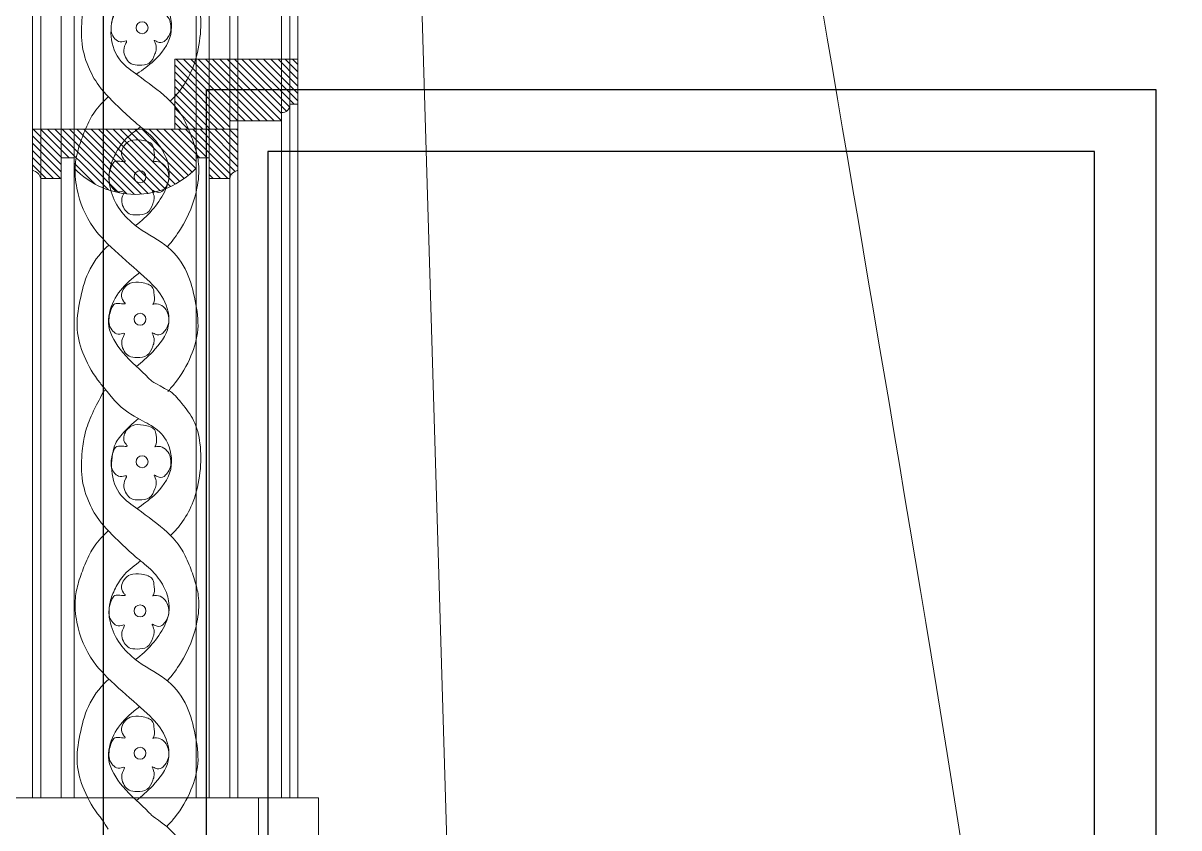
# Model space of a CAD drawing. Header units: millimetres. Extents: x -10942 to 92711, y -16583 to 30009.
# Drawn here: x 61257 to 61820, y 19052 to 19444 of the extents above; entities that cross this region are included whole.
import ezdxf
from ezdxf.lldxf.tags import DXFTag

# ---------------------------------------------------------------- set-up
doc = ezdxf.new("R2010")
doc.units = ezdxf.units.MM
doc.header["$LTSCALE"] = 1000
doc.header["$MEASUREMENT"] = 0
for name, color, linetype in [('8', 8, 'Continuous'), ('Layer3', 3, 'Continuous'), ('WOOD', 23, 'Continuous'), ('WOOD 01', 34, 'Continuous'), ('WOOD 02', 32, 'Continuous')]:
    doc.layers.add(name, color=color, linetype=linetype)
for name, color, linetype, lineweight in [('Bronze', 40, 'Continuous', 0), ('Fabric', 253, 'Continuous', 0), ('WOOD HATCH', 32, 'Continuous', 5)]:
    doc.layers.add(name, color=color, linetype=linetype, lineweight=lineweight)
tags = doc.linetypes.add('DASHED2', pattern=[0.375, 0.25, -0.125]).pattern_tags.tags
tags[6:7] = [DXFTag(74, 4), DXFTag(75, 0), DXFTag(340, '0'), DXFTag(46, 1.0), DXFTag(50, 0.0), DXFTag(44, 0.0), DXFTag(45, 0.0)]
tags[4:5] = [DXFTag(74, 4), DXFTag(75, 0), DXFTag(340, '0'), DXFTag(46, 1.0), DXFTag(50, 0.0), DXFTag(44, 0.0), DXFTag(45, 0.0)]

# ---------------------------------------------------------------- blocks, each defined once
blk = doc.blocks.new('curtain elev1')
at = {"layer": 'Fabric', "lineweight": 0, "elevation": 0}
blk.add_lwpolyline([(324376.07, -10302.94), (324405.43, -9320.33)], dxfattribs=at)
at = {"layer": 'Fabric', "lineweight": 0}
blk.add_open_spline([(324275.39, -9244.15, 0), (324220.01, -9659.98, 0), (324169.33, -9895.73, 0), (324109.01, -10296.69, 0), (324130.2, -10297.84, 0), (324209.45, -10298.53, 0), (324282.01, -10298.12, 0), (324347.54, -10297.5, 0), (324377.72, -10301.53, 0), (324374.32, -10312.1, 0), (324336.72, -10322.02, 0), (324296.6, -10328.02, 0), (324251.89, -10341.12, 0), (324278.47, -10355.64, 0), (324350.99, -10366.45, 0), (324420.6, -10372.42, 0), (324472.06, -10375.49, 0)], degree=3, knots=[209.258227, 209.258227, 209.258227, 209.258227, 1067.803273, 1090.343366, 1101.041024, 1124.788132, 1253.632328, 1281.505184, 1291.97919, 1296.93529, 1312.115972, 1346.838143, 1377.534104, 1387.5713, 1425.177123, 1535.340242, 1535.340242, 1535.340242, 1535.340242], dxfattribs=at)
blk = doc.blocks.new('brass accent')
at = {"layer": 'Bronze', "lineweight": 0}
for centre in [(317083.5, 114679.4, 0), (317084.52, 114606.85, 0), (317084.52, 114537.54, 0), (317083.5, 114468.2, 0), (317084.52, 114395.65, 0), (317084.52, 114326.34, 0)]:
    blk.add_circle(centre, 2.9, dxfattribs=at)
for points in [[(317077.31, 114686.99, 0), (317077.29, 114686.99, 0), (317076.18, 114687.41, 0), (317073.42, 114687.22, 0), (317070.68, 114684.66, 0), (317069.32, 114681.13, 0), (317069.41, 114677.35, 0), (317071, 114674.52, 0), (317073.02, 114672.14, 0), (317075.33, 114671.88, 0), (317078, 114673.75, 0), (317076.15, 114670.15, 0), (317077.01, 114666.88, 0), (317079.43, 114661.42, 0), (317084.57, 114661.14, 0), (317088.84, 114661.26, 0), (317092.21, 114665.22, 0), (317093.04, 114669.15, 0), (317090.38, 114673.56, 0), (317093.91, 114672.01, 0), (317096.33, 114673.38, 0), (317099.16, 114677.01, 0), (317098.54, 114681.72, 0), (317097.31, 114685.33, 0), (317095.72, 114688.5, 0), (317089.29, 114686.29, 0), (317093.23, 114690.02, 0), (317092.1, 114694.59, 0), (317087.98, 114698.07, 0), (317083.45, 114697.84, 0), (317079.88, 114697.07, 0), (317077.14, 114695.57, 0), (317076.64, 114692.06, 0), (317076.17, 114689.08, 0), (317077.08, 114687.33, 0), (317077.24, 114687.01, 0)], [(317078.33, 114614.06, 0), (317078.31, 114614.07, 0), (317077.2, 114614.48, 0), (317074.44, 114614.29, 0), (317071.71, 114611.73, 0), (317070.34, 114608.2, 0), (317070.44, 114604.42, 0), (317072.02, 114601.59, 0), (317074.04, 114599.21, 0), (317076.35, 114598.95, 0), (317079.02, 114600.83, 0), (317077.17, 114597.22, 0), (317078.03, 114593.95, 0), (317080.46, 114588.49, 0), (317085.59, 114588.22, 0), (317089.86, 114588.34, 0), (317093.23, 114592.3, 0), (317094.06, 114596.23, 0), (317091.4, 114600.63, 0), (317094.93, 114599.09, 0), (317097.35, 114600.45, 0), (317100.19, 114604.08, 0), (317099.56, 114608.8, 0), (317098.34, 114612.4, 0), (317096.74, 114615.57, 0), (317090.31, 114613.37, 0), (317094.26, 114617.09, 0), (317093.12, 114621.66, 0), (317089, 114625.14, 0), (317084.47, 114624.91, 0), (317080.9, 114624.14, 0), (317078.16, 114622.65, 0), (317077.66, 114619.13, 0), (317077.19, 114616.15, 0), (317078.1, 114614.4, 0), (317078.27, 114614.08, 0)], [(317078.33, 114544.75, 0), (317078.31, 114544.76, 0), (317077.2, 114545.17, 0), (317074.44, 114544.98, 0), (317071.71, 114542.42, 0), (317070.34, 114538.89, 0), (317070.44, 114535.11, 0), (317072.02, 114532.28, 0), (317074.04, 114529.9, 0), (317076.35, 114529.64, 0), (317079.02, 114531.52, 0), (317077.17, 114527.92, 0), (317078.03, 114524.64, 0), (317080.46, 114519.18, 0), (317085.59, 114518.91, 0), (317089.86, 114519.03, 0), (317093.23, 114522.99, 0), (317094.06, 114526.92, 0), (317091.4, 114531.32, 0), (317094.93, 114529.78, 0), (317097.35, 114531.15, 0), (317100.19, 114534.77, 0), (317099.56, 114539.49, 0), (317098.34, 114543.1, 0), (317096.74, 114546.26, 0), (317090.31, 114544.06, 0), (317094.26, 114547.78, 0), (317093.12, 114552.36, 0), (317089, 114555.83, 0), (317084.47, 114555.6, 0), (317080.9, 114554.83, 0), (317078.16, 114553.34, 0), (317077.66, 114549.82, 0), (317077.19, 114546.84, 0), (317078.1, 114545.1, 0), (317078.27, 114544.77, 0)], [(317077.31, 114475.41, 0), (317077.29, 114475.42, 0), (317076.18, 114475.84, 0), (317073.42, 114475.64, 0), (317070.68, 114473.09, 0), (317069.32, 114469.56, 0), (317069.41, 114465.77, 0), (317071, 114462.94, 0), (317073.02, 114460.56, 0), (317075.33, 114460.3, 0), (317078, 114462.18, 0), (317076.15, 114458.58, 0), (317077.01, 114455.31, 0), (317079.43, 114449.84, 0), (317084.57, 114449.57, 0), (317088.84, 114449.69, 0), (317092.21, 114453.65, 0), (317093.04, 114457.58, 0), (317090.38, 114461.99, 0), (317093.91, 114460.44, 0), (317096.33, 114461.81, 0), (317099.16, 114465.43, 0), (317098.54, 114470.15, 0), (317097.31, 114473.76, 0), (317095.72, 114476.92, 0), (317089.29, 114474.72, 0), (317093.23, 114478.44, 0), (317092.1, 114483.02, 0), (317087.98, 114486.49, 0), (317083.45, 114486.26, 0), (317079.88, 114485.5, 0), (317077.14, 114484, 0), (317076.64, 114480.48, 0), (317076.17, 114477.5, 0), (317077.08, 114475.76, 0), (317077.24, 114475.44, 0)], [(317078.33, 114402.86, 0), (317078.31, 114402.87, 0), (317077.2, 114403.29, 0), (317074.44, 114403.09, 0), (317071.71, 114400.53, 0), (317070.34, 114397, 0), (317070.44, 114393.22, 0), (317072.02, 114390.39, 0), (317074.04, 114388.01, 0), (317076.35, 114387.75, 0), (317079.02, 114389.63, 0), (317077.17, 114386.03, 0), (317078.03, 114382.75, 0), (317080.46, 114377.29, 0), (317085.59, 114377.02, 0), (317089.86, 114377.14, 0), (317093.23, 114381.1, 0), (317094.06, 114385.03, 0), (317091.4, 114389.44, 0), (317094.93, 114387.89, 0), (317097.35, 114389.26, 0), (317100.19, 114392.88, 0), (317099.56, 114397.6, 0), (317098.34, 114401.21, 0), (317096.74, 114404.37, 0), (317090.31, 114402.17, 0), (317094.26, 114405.89, 0), (317093.12, 114410.47, 0), (317089, 114413.94, 0), (317084.47, 114413.71, 0), (317080.9, 114412.94, 0), (317078.16, 114411.45, 0), (317077.66, 114407.93, 0), (317077.19, 114404.95, 0), (317078.1, 114403.21, 0), (317078.27, 114402.88, 0)], [(317078.33, 114333.55, 0), (317078.31, 114333.56, 0), (317077.2, 114333.98, 0), (317074.44, 114333.78, 0), (317071.71, 114331.23, 0), (317070.34, 114327.7, 0), (317070.44, 114323.91, 0), (317072.02, 114321.08, 0), (317074.04, 114318.7, 0), (317076.35, 114318.44, 0), (317079.02, 114320.32, 0), (317077.17, 114316.72, 0), (317078.03, 114313.45, 0), (317080.46, 114307.98, 0), (317085.59, 114307.71, 0), (317089.86, 114307.83, 0), (317093.23, 114311.79, 0), (317094.06, 114315.72, 0), (317091.4, 114320.13, 0), (317094.93, 114318.58, 0), (317097.35, 114319.95, 0), (317100.19, 114323.57, 0), (317099.56, 114328.29, 0), (317098.34, 114331.9, 0), (317096.74, 114335.06, 0), (317090.31, 114332.86, 0), (317094.26, 114336.58, 0), (317093.12, 114341.16, 0), (317089, 114344.63, 0), (317084.47, 114344.4, 0), (317080.9, 114343.64, 0), (317078.16, 114342.14, 0), (317077.66, 114338.62, 0), (317077.19, 114335.64, 0), (317078.1, 114333.9, 0), (317078.27, 114333.58, 0)]]:
    blk.add_open_spline(points, degree=3, knots=[0.24272, 0.24272, 0.24272, 0.24272, 0.245099, 0.367364, 0.497961, 0.61241, 0.752433, 0.872037, 0.945922, 1.061004, 1.113314, 1.158119, 1.342355, 1.522189, 1.695788, 1.830249, 1.946701, 2.195177, 2.248456, 2.330579, 2.429673, 2.544778, 2.780351, 2.872208, 2.950204, 3.124017, 3.171862, 3.390176, 3.520988, 3.708938, 3.82401, 3.909457, 4.005815, 4.170543, 4.207777, 4.207777, 4.207777, 4.207777], dxfattribs=at)
at = {"layer": 'WOOD', "lineweight": 0}
for points, knots in [([(317100.23, 114714.95, 0), (317104.01, 114708.73, 0), (317107.15, 114702.7, 0), (317111.4, 114693.57, 0), (317112.72, 114685.96, 0), (317113.54, 114672.74, 0), (317110.57, 114661.34, 0), (317104.13, 114649.44, 0), (317094.88, 114640.84, 0), (317086.12, 114632.41, 0), (317079.18, 114627.45, 0), (317072.74, 114619.35, 0), (317069.24, 114608.65, 0), (317073.04, 114596.01, 0), (317080.96, 114587.56, 0), (317086.71, 114583.13, 0)], [0.062674, 0.062674, 0.062674, 0.062674, 0.265218, 0.610462, 1.007411, 1.496468, 1.998987, 2.380781, 2.959233, 3.345171, 3.70483, 3.981012, 4.228697, 4.629229, 5.37691, 5.37691, 5.37691, 5.37691]), ([(317070.36, 114713.64, 0), (317067.35, 114712.03, 0), (317063.58, 114707.51, 0), (317057.52, 114699.73, 0), (317054.7, 114687.87, 0), (317054.86, 114674.41, 0), (317057.75, 114661.33, 0), (317063.11, 114650.97, 0), (317067.51, 114645.94, 0), (317069.62, 114643.82, 0)], [0, 0, 0, 0, 0.265218, 0.610462, 1.007411, 1.496468, 1.998987, 2.380781, 2.689248, 2.689248, 2.689248, 2.689248]), ([(317100.47, 114713.99, 0), (317095.08, 114706.83, 0), (317086.19, 114701.05, 0), (317078.37, 114697.42, 0), (317070.5, 114690.73, 0), (317067.4, 114675.33, 0), (317076.59, 114663.6, 0), (317083.03, 114659.03, 0), (317086, 114656.91, 0)], [0.051478, 0.051478, 0.051478, 0.051478, 0.265218, 0.610462, 1.007411, 1.496468, 1.998987, 2.364684, 2.364684, 2.364684, 2.364684]), ([(317085.24, 114700.43, 0), (317088.5, 114697.79, 0), (317093.82, 114692.36, 0), (317097.46, 114687.71, 0), (317099.77, 114674.91, 0), (317095.31, 114663.09, 0), (317084.45, 114655.48, 0), (317071.8, 114646.28, 0), (317064.33, 114637.63, 0), (317060.98, 114630.49, 0), (317057.48, 114621.11, 0), (317055.36, 114611.55, 0), (317056.87, 114597.43, 0), (317061.98, 114584.88, 0), (317068.74, 114575.61, 0), (317071.16, 114572.79, 0)], [0.323924, 0.323924, 0.323924, 0.323924, 0.610462, 1.007411, 1.496468, 1.998987, 2.380781, 2.959233, 3.345171, 3.70483, 3.981012, 4.228697, 4.629229, 5.39027, 5.739901, 5.739901, 5.739901, 5.739901]), ([(317099.95, 114645.77, 0), (317100.21, 114645.54, 0), (317103.27, 114642.73, 0), (317107.67, 114637.63, 0), (317111.03, 114630.49, 0), (317114.52, 114621.11, 0), (317116.65, 114611.55, 0), (317115.14, 114597.43, 0), (317109.19, 114582.83, 0), (317096.64, 114570.58, 0), (317079.75, 114556, 0), (317072.84, 114548.8, 0), (317068.27, 114534.12, 0), (317077.5, 114522.03, 0), (317083.63, 114516.65, 0), (317086.18, 114514.52, 0)], [2.923962, 2.923962, 2.923962, 2.923962, 2.959233, 3.345171, 3.70483, 3.981012, 4.228697, 4.629229, 5.39027, 5.986881, 6.507858, 7.008636, 7.490853, 7.950217, 8.304186, 8.304186, 8.304186, 8.304186]), ([(317084.21, 114631.16, 0), (317087, 114629.09, 0), (317092.09, 114625.51, 0), (317096.56, 114618.12, 0), (317100.11, 114609.85, 0), (317099.21, 114595.55, 0), (317087.2, 114581.64, 0), (317070.52, 114574.11, 0), (317060.93, 114560.86, 0), (317057.5, 114546.71, 0), (317055.35, 114532.72, 0), (317059.44, 114518.81, 0), (317065.23, 114508.95, 0), (317069.74, 114503.75, 0), (317070.96, 114502.42, 0)], [3.346929, 3.346929, 3.346929, 3.346929, 3.70483, 3.981012, 4.228697, 4.629229, 5.39027, 5.986881, 6.507858, 7.008636, 7.490853, 7.950217, 8.476278, 8.663685, 8.663685, 8.663685, 8.663685]), ([(317099.65, 114573.67, 0), (317100.03, 114573.34, 0), (317104.14, 114569.66, 0), (317110.51, 114560.86, 0), (317113.93, 114546.71, 0), (317116.09, 114532.72, 0), (317111.99, 114518.81, 0), (317106.2, 114508.95, 0), (317101.7, 114503.75, 0), (317100.47, 114502.42, 0)], [5.933766, 5.933766, 5.933766, 5.933766, 5.986881, 6.507858, 7.008636, 7.490853, 7.950217, 8.476278, 8.663685, 8.663685, 8.663685, 8.663685]), ([(317084.76, 114560.24, 0), (317086.5, 114558.83, 0), (317092.16, 114554.21, 0), (317097.64, 114547.4, 0), (317101.72, 114534.34, 0), (317093.28, 114520.43, 0), (317082.46, 114511.35, 0), (317078.25, 114506.69, 0), (317069.66, 114502.42, 0)], [6.300023, 6.300023, 6.300023, 6.300023, 6.507858, 7.008636, 7.490853, 7.950217, 8.476278, 8.634087, 8.634087, 8.634087, 8.634087]), ([(317069.66, 114502.42, 0), (317067.35, 114500.45, 0), (317063.58, 114495.94, 0), (317057.52, 114488.16, 0), (317054.7, 114476.3, 0), (317054.86, 114462.84, 0), (317057.75, 114449.75, 0), (317063.11, 114439.4, 0), (317067.51, 114434.37, 0), (317069.62, 114432.25, 0)], [0, 0, 0, 0, 0.265218, 0.610462, 1.007411, 1.496468, 1.998987, 2.380781, 2.689248, 2.689248, 2.689248, 2.689248]), ([(317100.47, 114502.42, 0), (317095.08, 114495.25, 0), (317086.19, 114489.48, 0), (317078.37, 114485.84, 0), (317070.5, 114479.16, 0), (317067.4, 114463.76, 0), (317076.59, 114452.03, 0), (317083.03, 114447.46, 0), (317086, 114445.34, 0)], [0.051478, 0.051478, 0.051478, 0.051478, 0.265218, 0.610462, 1.007411, 1.496468, 1.998987, 2.364684, 2.364684, 2.364684, 2.364684]), ([(317102.34, 114502.42, 0), (317104.48, 114498.09, 0), (317107.91, 114491.96, 0), (317111.4, 114482.37, 0), (317112.72, 114474.76, 0), (317113.54, 114461.54, 0), (317110.57, 114450.14, 0), (317104.13, 114438.24, 0), (317094.88, 114429.64, 0), (317086.12, 114421.21, 0), (317079.18, 114416.26, 0), (317072.74, 114408.16, 0), (317069.24, 114397.45, 0), (317073.04, 114384.81, 0), (317080.96, 114376.37, 0), (317086.71, 114371.94, 0)], [0.016235, 0.016235, 0.016235, 0.016235, 0.265218, 0.610462, 1.007411, 1.496468, 1.998987, 2.380781, 2.959233, 3.345171, 3.70483, 3.981012, 4.228697, 4.629229, 5.37691, 5.37691, 5.37691, 5.37691]), ([(317085.24, 114489.23, 0), (317088.5, 114486.59, 0), (317093.82, 114481.16, 0), (317097.46, 114476.52, 0), (317099.37, 114463.76, 0), (317095.31, 114451.89, 0), (317084.45, 114444.28, 0), (317071.8, 114435.08, 0), (317064.33, 114426.43, 0), (317060.98, 114419.29, 0), (317057.48, 114409.91, 0), (317055.36, 114400.36, 0), (317056.87, 114386.24, 0), (317061.98, 114373.68, 0), (317068.74, 114364.42, 0), (317071.16, 114361.59, 0)], [0.323924, 0.323924, 0.323924, 0.323924, 0.610462, 1.007411, 1.496468, 1.998987, 2.380781, 2.959233, 3.345171, 3.70483, 3.981012, 4.228697, 4.629229, 5.39027, 5.739901, 5.739901, 5.739901, 5.739901]), ([(317099.95, 114434.58, 0), (317100.21, 114434.34, 0), (317103.27, 114431.53, 0), (317107.67, 114426.43, 0), (317111.03, 114419.29, 0), (317114.52, 114409.91, 0), (317116.65, 114400.36, 0), (317115.14, 114386.24, 0), (317109.19, 114371.63, 0), (317096.64, 114359.38, 0), (317079.75, 114344.8, 0), (317072.84, 114337.61, 0), (317068.27, 114322.92, 0), (317077.5, 114310.84, 0), (317083.63, 114305.45, 0), (317086.18, 114303.32, 0)], [2.923962, 2.923962, 2.923962, 2.923962, 2.959233, 3.345171, 3.70483, 3.981012, 4.228697, 4.629229, 5.39027, 5.986881, 6.507858, 7.008636, 7.490853, 7.950217, 8.304186, 8.304186, 8.304186, 8.304186]), ([(317084.21, 114419.97, 0), (317087, 114417.89, 0), (317092.09, 114414.31, 0), (317096.56, 114406.93, 0), (317100.11, 114398.65, 0), (317099.21, 114384.35, 0), (317087.2, 114370.44, 0), (317070.52, 114362.91, 0), (317060.93, 114349.66, 0), (317057.5, 114335.51, 0), (317055.35, 114321.52, 0), (317059.44, 114307.61, 0), (317065.13, 114297.93, 0), (317069.47, 114292.86, 0), (317071.44, 114290.74, 0)], [3.346929, 3.346929, 3.346929, 3.346929, 3.70483, 3.981012, 4.228697, 4.629229, 5.39027, 5.986881, 6.507858, 7.008636, 7.490853, 7.950217, 8.476278, 8.642879, 8.642879, 8.642879, 8.642879]), ([(317099.65, 114362.47, 0), (317100.03, 114362.14, 0), (317104.14, 114358.46, 0), (317110.51, 114349.66, 0), (317113.93, 114335.51, 0), (317116.09, 114321.52, 0), (317111.99, 114307.61, 0), (317106.38, 114298.07, 0), (317102.17, 114293.1, 0), (317100.01, 114289.34, 0)], [5.933766, 5.933766, 5.933766, 5.933766, 5.986881, 6.507858, 7.008636, 7.490853, 7.950217, 8.476278, 8.626185, 8.626185, 8.626185, 8.626185]), ([(317084.76, 114349.04, 0), (317086.5, 114347.63, 0), (317092.16, 114343.01, 0), (317097.64, 114336.2, 0), (317101.72, 114323.14, 0), (317093.28, 114309.23, 0), (317082.51, 114300.19, 0), (317078.32, 114295.57, 0), (317071.44, 114290.74, 0)], [6.300023, 6.300023, 6.300023, 6.300023, 6.507858, 7.008636, 7.490853, 7.950217, 8.476278, 8.628462, 8.628462, 8.628462, 8.628462]), ([(317071.44, 114290.74, 0), (317067.35, 114286.66, 0), (317063.58, 114282.14, 0), (317058.8, 114274.52, 0), (317056.41, 114269.64, 0), (317056.05, 114260.51, 0), (317056, 114254.41, 0)], [0, 0, 0, 0, 0.265218, 0.610462, 1.007411, 1.316854, 1.316854, 1.316854, 1.316854])]:
    blk.add_open_spline(points, degree=3, knots=knots, dxfattribs=at)
blk.add_open_spline([(317101.2, 114503.22, 0), (317101.57, 114502.96, 0), (317101.95, 114502.69, 0), (317102.34, 114502.42, 0)], degree=3, dxfattribs=at)

msp = doc.modelspace()

# ---------------------------------------------------------------- hatches: boundary and pattern name
at = {"layer": 'WOOD HATCH', "lineweight": 0}
h = msp.add_hatch(dxfattribs=at)
h.set_pattern_fill('ANSI31', color=256, scale=20)
h.set_pattern_definition([(135, (106653.8477, 11973.8636), (1.76776695, 1.76776695), [])])
edge = h.paths.add_edge_path()
edge.add_line((61358.03, 19396.57), (61383.26, 19396.57))
edge.add_line((61383.26, 19396.57), (61383.26, 19400.57))
edge.add_arc((61383.65, 19404.18), 3.63, 263.9072, 365.9049)
edge.add_line((61387.26, 19404.55), (61391.26, 19404.55))
edge.add_line((61391.26, 19404.55), (61391.26, 19426.57))
edge.add_line((61391.26, 19426.57), (61331.26, 19426.57))
edge.add_line((61331.26, 19426.57), (61331.26, 19392.46))
edge.add_line((61331.26, 19392.46), (61358.03, 19392.46))
edge.add_line((61358.03, 19392.46), (61358.03, 19396.57))
h = msp.add_hatch(dxfattribs=at)
h.set_pattern_fill('ANSI31', color=256, scale=20)
h.set_pattern_definition([(315, (43040.5307, 9566.862), (-1.76776695, -1.76776695), [])])
edge = h.paths.add_edge_path()
edge.add_arc((61311.88, 19402.06), 41.34, -89.7858, -43.786)
edge.add_line((61341.72, 19373.46), (61341.72, 19378.46))
edge.add_line((61341.72, 19378.46), (61348.03, 19378.46))
edge.add_line((61348.03, 19378.46), (61348.03, 19368.46))
edge.add_line((61348.03, 19368.46), (61358.03, 19368.46))
edge.add_arc((61363.21, 19367.28), 5.31, -257.2031, -192.7759, ccw=False)
edge.add_line((61362.03, 19372.46), (61362.03, 19392.46))
edge.add_line((61362.03, 19392.46), (61312.03, 19392.46))
edge.add_line((61312.03, 19392.46), (61262.03, 19392.46))
edge.add_line((61262.03, 19392.46), (61262.03, 19372.46))
edge.add_arc((61260.86, 19367.28), 5.31, -347.2241, -282.7969, ccw=False)
edge.add_line((61266.03, 19368.46), (61276.03, 19368.46))
edge.add_line((61276.03, 19368.46), (61276.03, 19378.46))
edge.add_line((61276.03, 19378.46), (61282.35, 19378.46))
edge.add_line((61282.35, 19378.46), (61282.35, 19373.46))
edge.add_arc((61312.19, 19402.06), 41.34, -136.214, -90.2142)

# ---------------------------------------------------------------- linework, layer by layer
at = {"layer": '8', "linetype": 'DASHED2', "ltscale": 200, "elevation": 0.01}
for points in [[(61346.55, 18912.05), (61809.05, 18912.05), (61809.05, 19411.55), (61346.55, 19411.55)], [(61376.55, 18942.05), (61779.05, 18942.05), (61779.05, 19381.55), (61376.55, 19381.55)]]:
    msp.add_lwpolyline(points, close=True, dxfattribs=at)
at = {"layer": 'Layer3', "elevation": 0}
msp.add_lwpolyline([(63396.55, 21262.05), (63396.55, 18862.05), (61296.55, 18862.05), (61296.55, 21262.07)], dxfattribs=at)
at = {"layer": 'WOOD 01', "lineweight": 0, "ltscale": 500, "elevation": 0}
for points in [[(63428.79, 19067.05), (63428.79, 20901.23, 1.002257), (61262.03, 20901.23), (61262.03, 19067.05)], [(63424.79, 19067.05), (63424.79, 20901.23, 1.002261), (61266.03, 20901.23), (61266.03, 19067.05)], [(63414.79, 19067.05), (63414.79, 20901.25, 1.002271), (61276.03, 20901.25), (61276.03, 19067.05)], [(63408.48, 19067.05), (63408.48, 20901.25, 1.002278), (61282.34, 20901.25), (61282.34, 19067.05)], [(63349.1, 19067.05), (63349.1, 20901.32, 1.002344), (61341.72, 20901.32), (61341.72, 19067.05)], [(63342.79, 19067.05), (63342.79, 20901.33, 1.002352), (61348.03, 20901.33), (61348.03, 19067.05)], [(63332.79, 19067.05), (63332.79, 20901.34, 1.002364), (61358.03, 20901.34), (61358.03, 19067.05)], [(63328.79, 19067.05), (63328.79, 20901.35, 1.002369), (61362.03, 20901.35), (61362.03, 19067.05)], [(63307.56, 19067.05), (63307.56, 20901.37, 1.002395), (61383.26, 20901.37), (61383.26, 19067.05)], [(63303.56, 19067.05), (63303.56, 20901.38, 1.0024), (61387.26, 20901.38), (61387.26, 19067.05)], [(63299.56, 19067.05), (63299.56, 20901.38, 1.002405), (61391.26, 20901.38), (61391.26, 19067.05)]]:
    msp.add_lwpolyline(points, format="xyb", dxfattribs=at)
for points in [[(61401.26, 19067.05), (61252.03, 19067.05), (61252.03, 18862.05), (61401.26, 18862.05)], [(61372.03, 19067.05), (61252.03, 19067.05), (61252.03, 18862.05), (61372.03, 18862.05)]]:
    msp.add_lwpolyline(points, close=True, dxfattribs=at)
at = {"layer": 'WOOD 02', "lineweight": 0, "elevation": 0}
msp.add_lwpolyline([(61312.03, 19360.73, 0.203451), (61341.72, 19373.46), (61341.72, 19378.46), (61348.03, 19378.46), (61348.03, 19368.46), (61358.03, 19368.46, -0.288763), (61362.03, 19372.46), (61362.03, 19392.46), (61312.03, 19392.46), (61262.03, 19392.46), (61262.03, 19372.46, -0.288763), (61266.03, 19368.46), (61276.03, 19368.46), (61276.03, 19378.46), (61282.35, 19378.46), (61282.35, 19373.46, 0.203451)], format="xyb", close=True, dxfattribs=at)
at = {"layer": 'WOOD HATCH', "lineweight": 0, "elevation": 0}
msp.add_lwpolyline([(61358.03, 19396.57), (61383.26, 19396.57), (61383.26, 19400.57, 0.476963), (61387.26, 19404.55), (61387.26, 19404.55), (61391.26, 19404.55), (61391.26, 19426.57), (61331.26, 19426.57), (61331.26, 19426.57), (61331.26, 19392.46), (61358.03, 19392.46), (61358.03, 19396.57)], format="xyb", dxfattribs=at)

# ---------------------------------------------------------------- block references
at = {"xscale": -1}
for name, p in [('curtain elev1', (385843.93, 29207.28, 0)), ('brass accent', (378398.89, -95237.58, 0))]:
    msp.add_blockref(name, p, dxfattribs=at)

doc.saveas('drawing.dxf')
